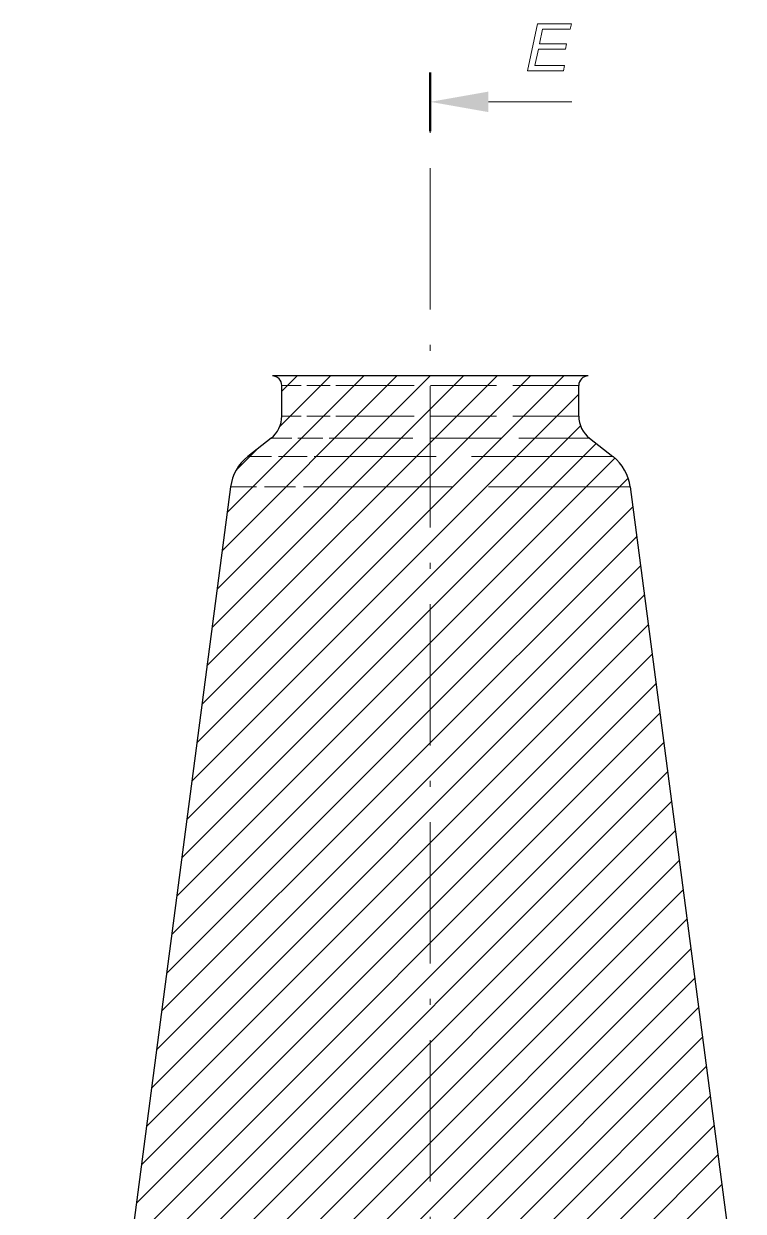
# Model space of a CAD drawing. Extents: x -99 to 297, y 0 to 529.
# Drawn here: x -98.8 to -37.8, y 294.3 to 395.1 of the extents above; entities that cross this region are included whole.
import ezdxf

# ---------------------------------------------------------------- set-up
doc = ezdxf.new("R2010")
doc.units = 0
doc.linetypes.add('DASHDOT', pattern=[18.5, 12, -3, 0.5, -3])
doc.linetypes.add('DASHED', pattern=[15, 12, -3])

msp = doc.modelspace()

# ---------------------------------------------------------------- linework, layer by layer
at = {"color": 7, "lineweight": 50, "ltscale": 0.125}
msp.add_line((-64.34, 390.96), (-64.34, 385.96), dxfattribs=at)
at = {"color": 7, "lineweight": 13, "ltscale": 0.176899}
msp.add_line((-59.41, 388.46), (-52.34, 388.46), dxfattribs=at)
at = {"color": 7, "linetype": 'DASHDOT', "lineweight": 13}
msp.add_line((-64.34, 111.84), (-64.34, 385.96), dxfattribs=at)
at = {"color": 7, "lineweight": 13}
for p, q in [((-84.14, 334.08), (-53.02, 365.2)), ((-83.71, 337.34), (-55.85, 365.2)), ((-83.29, 340.6), (-58.68, 365.2)), ((-82.86, 343.85), (-61.51, 365.2)), ((-82.43, 347.11), (-64.34, 365.2)), ((-82, 350.37), (-67.17, 365.2)), ((-84.57, 330.83), (-51.74, 363.66)), ((-85, 327.57), (-51.59, 360.98)), ((-85.43, 324.31), (-50.26, 359.48)), ((-85.86, 321.06), (-48.68, 358.23)), ((-86.28, 317.8), (-47.55, 356.53)), ((-86.71, 314.54), (-47.16, 354.09)), ((-87.14, 311.29), (-46.83, 351.59)), ((-87.57, 308.03), (-46.5, 349.09)), ((-88, 304.77), (-46.18, 346.59)), ((-88.43, 301.52), (-45.85, 344.09)), ((-88.85, 298.26), (-45.52, 341.59)), ((-89.28, 295), (-45.19, 339.09)), ((-89.71, 291.74), (-44.86, 336.59)), ((-90.14, 288.49), (-44.53, 334.1)), ((-90.57, 285.23), (-44.2, 331.6)), ((-91.04, 281.93), (-43.87, 329.1)), ((-94.97, 275.18), (-43.55, 326.6)), ((-97.69, 269.63), (-43.22, 324.1)), ((-98.58, 265.91), (-42.89, 321.6)), ((-98.83, 262.83), (-42.56, 319.1)), ((-98.84, 259.99), (-42.23, 316.6)), ((-98.84, 257.16), (-41.9, 314.1)), ((-98.82, 254.35), (-41.57, 311.6)), ((-98.76, 251.58), (-41.24, 309.1)), ((-98.69, 248.82), (-40.92, 306.6)), ((-98.63, 246.06), (-40.59, 304.1)), ((-98.57, 243.29), (-40.26, 301.6)), ((-98.5, 240.53), (-39.93, 299.1)), ((-98.44, 237.76), (-39.6, 296.6))]:
    msp.add_line(p, q, dxfattribs=at)
at = {"color": 7, "lineweight": 13, "ltscale": 0.409408}
msp.add_line((-81.57, 353.62), (-69.99, 365.2), dxfattribs=at)
at = {"color": 7, "lineweight": 30}
for p, q in [((-50.94, 365.2), (-77.74, 365.2)), ((-81.29, 355.8), (-90.89, 282.8)), ((-47.39, 355.8), (-37.79, 282.8))]:
    msp.add_line(p, q, dxfattribs=at)
at = {"color": 7, "lineweight": 13, "ltscale": 0.151443}
msp.add_line((-77.11, 360.92), (-72.82, 365.2), dxfattribs=at)
at = {"color": 7, "lineweight": 13, "ltscale": 0.045477}
msp.add_line((-76.94, 363.92), (-75.65, 365.2), dxfattribs=at)
at = {"color": 7, "lineweight": 30, "ltscale": 0.065}
for p, q in [((-76.94, 361.8), (-76.94, 364.4)), ((-51.74, 361.8), (-51.74, 364.4))]:
    msp.add_line(p, q, dxfattribs=at)
at = {"color": 7, "linetype": 'DASHED', "lineweight": 13, "ltscale": 0.163981}
for p, q in [((-70.38, 364.4), (-76.94, 364.4)), ((-70.38, 361.8), (-76.94, 361.8))]:
    msp.add_line(p, q, dxfattribs=at)
at = {"color": 7, "linetype": 'DASHED', "lineweight": 13, "ltscale": 0.466019}
for p, q in [((-51.74, 364.4), (-70.38, 364.4)), ((-51.74, 361.8), (-70.38, 361.8))]:
    msp.add_line(p, q, dxfattribs=at)
at = {"color": 7, "lineweight": 30, "ltscale": 0.06297}
for p, q in [((-77.85, 359.92), (-79.83, 358.36)), ((-50.82, 359.92), (-48.84, 358.36))]:
    msp.add_line(p, q, dxfattribs=at)
at = {"color": 7, "linetype": 'DASHED', "lineweight": 13, "ltscale": 0.175899}
msp.add_line((-70.82, 359.92), (-77.85, 359.92), dxfattribs=at)
at = {"color": 7, "linetype": 'DASHED', "lineweight": 13, "ltscale": 0.49989}
msp.add_line((-50.82, 359.92), (-70.82, 359.92), dxfattribs=at)
at = {"color": 7, "lineweight": 13, "ltscale": 0.062441}
msp.add_line((-80.82, 357.21), (-79.05, 358.97), dxfattribs=at)
at = {"color": 7, "linetype": 'DASHED', "lineweight": 13, "ltscale": 0.20166}
msp.add_line((-71.77, 358.36), (-79.83, 358.36), dxfattribs=at)
at = {"color": 7, "linetype": 'DASHED', "lineweight": 13}
for p, q in [((-48.84, 358.36), (-71.77, 358.36)), ((-47.39, 355.8), (-72.46, 355.8))]:
    msp.add_line(p, q, dxfattribs=at)
at = {"color": 7, "linetype": 'DASHED', "lineweight": 13, "ltscale": 0.220593}
msp.add_line((-72.46, 355.8), (-81.29, 355.8), dxfattribs=at)
at = {"color": 7, "lineweight": 13}
msp.add_lwpolyline([(-56.09, 391.09), (-55.25, 395.09), (-52.36, 395.09), (-52.46, 394.63), (-54.81, 394.63), (-55.07, 393.39), (-52.78, 393.39), (-52.87, 392.93), (-55.17, 392.93), (-55.46, 391.54), (-52.94, 391.54), (-53.03, 391.09)], close=True, dxfattribs=at)
at = {"color": 7, "lineweight": 30}
for centre, radius, start, end in [((-77.74, 364.4), 0.8, 360, 90), ((-50.94, 364.4), 0.8, 90, 180), ((-79.34, 361.8), 2.4, 308.2013, 360), ((-49.34, 361.8), 2.4, 180, 231.7987), ((-77.42, 355.29), 3.9, 128.2014, 172.5082), ((-51.25, 355.29), 3.9, 7.4918, 51.7986)]:
    msp.add_arc(centre, radius, start, end, dxfattribs=at)
at = {"color": 7, "lineweight": 13}
msp.add_solid([(-59.41, 389.33), (-64.34, 388.46), (-59.41, 387.59)], dxfattribs=at)

doc.saveas('drawing.dxf')
